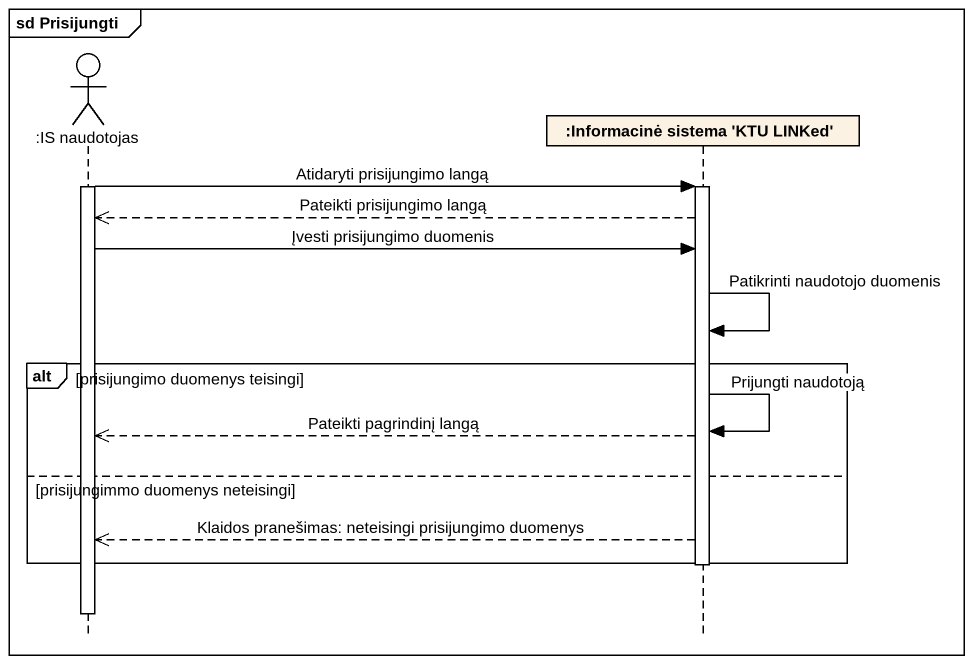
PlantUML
@startuml
mainframe sd Prisijungti
hide footbox
actor ":IS naudotojas" as IS_naudotojas
participant ":Informacinė sistema 'KTU LINKed'" as Informacinė_sistema_KTU

activate IS_naudotojas
IS_naudotojas -> Informacinė_sistema_KTU : Atidaryti prisijungimo langą
activate Informacinė_sistema_KTU
Informacinė_sistema_KTU -->> IS_naudotojas : Pateikti prisijungimo langą
IS_naudotojas -> Informacinė_sistema_KTU : Įvesti prisijungimo duomenis
Informacinė_sistema_KTU -> Informacinė_sistema_KTU : Patikrinti naudotojo duomenis
alt prisijungimo duomenys teisingi
  Informacinė_sistema_KTU -> Informacinė_sistema_KTU : Prijungti naudotoją
  Informacinė_sistema_KTU -->> IS_naudotojas : Pateikti pagrindinį langą
else prisijungimmo duomenys neteisingi
  Informacinė_sistema_KTU -->> IS_naudotojas : Klaidos pranešimas: neteisingi prisijungimo duomenys
end
deactivate Informacinė_sistema_KTU
deactivate IS_naudotojas
@enduml
